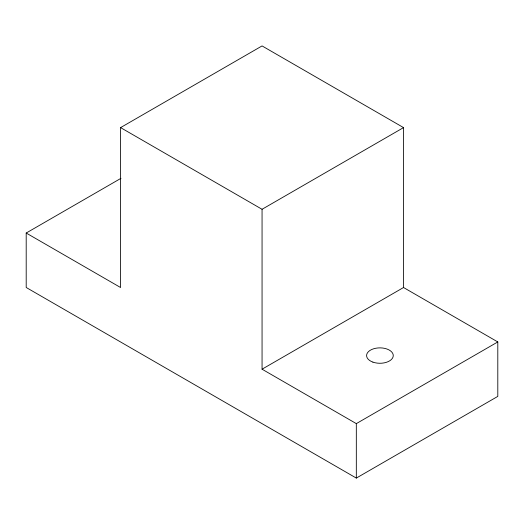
<?xml version="1.0" encoding="UTF-8"?>
<svg xmlns="http://www.w3.org/2000/svg" width="524" height="524" viewBox="0 0 524 524"><rect width="100%" height="100%" fill="white"/><g stroke="black" fill="none" stroke-linecap="round" stroke-linejoin="round"><path stroke-width="0.79" d="M120.579 127.607L262.059 45.922L403.539 127.607L403.539 287.519L262.059 369.197L262.059 209.286L120.579 127.607L120.579 287.519L26.2 233.029L26.2 287.486L356.32 478.078L497.8 396.393L497.8 341.943L403.539 287.519M26.2 233.029L120.992 178.304M262.059 209.286L403.539 127.607M262.059 369.197L356.32 423.621L497.8 341.943M356.32 423.621L356.32 478.078M372.898 362.117A13.336 7.703 0 0 0 393.262 355.809A13.336 7.703 0 0 0 373.625 348.781A13.336 7.703 0 0 0 372.898 362.117"/></g></svg>
